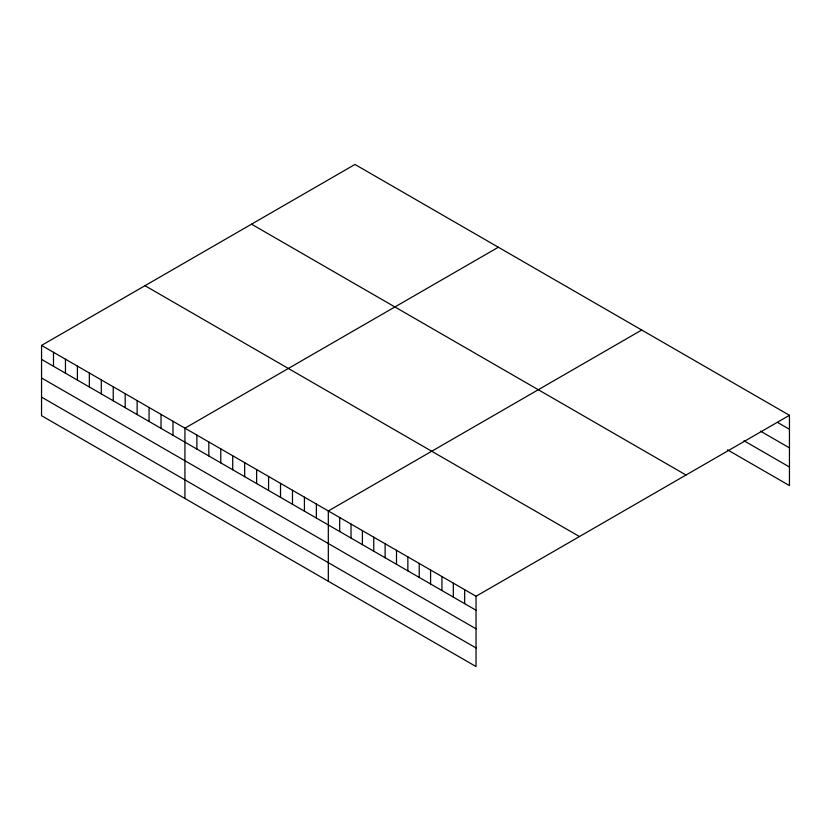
<?xml version="1.0" encoding="UTF-8"?>
<svg xmlns="http://www.w3.org/2000/svg" width="831" height="831" viewBox="0 0 831 831"><rect width="100%" height="100%" fill="white"/><g stroke="black" fill="none" stroke-linecap="round" stroke-linejoin="round"><path stroke-width="1.25" d="M41.55 345.405L476.038 596.253L476.038 666.545L41.55 415.697L41.55 345.405L354.962 164.455L789.45 415.303L789.45 485.595L727.468 449.81M498.34 247.233L184.929 428.183L184.929 498.475M641.719 330.021L328.318 510.961L328.318 581.253M476.038 596.253L789.45 415.303M778.086 422.73L789.45 429.284M760.521 431.175L789.45 447.867M743.994 440.773L789.45 467.012M251.533 224.173L686.022 475.02M144.978 285.687L579.467 536.546M41.55 359.387L476.038 610.234M41.55 377.97L476.038 628.818M41.55 397.114L476.038 647.962M464.674 589.688L464.674 603.67M453.31 583.133L453.31 597.115M441.947 576.569L441.947 590.55M430.583 570.014L430.583 583.996M419.219 563.449L419.219 577.431M407.855 556.884L407.855 570.866M396.491 550.33L396.491 564.311M385.127 543.765L385.127 557.746M373.763 537.21L373.763 551.192M362.399 530.645L362.399 544.627M351.035 524.091L351.035 538.062M339.671 517.526L339.671 531.508M316.362 504.064L316.362 518.045M304.416 497.167L304.416 511.148M292.47 490.269L292.47 504.251M280.514 483.372L280.514 497.354M268.569 476.475L268.569 490.456M256.623 469.577L256.623 483.559M244.678 462.68L244.678 476.662M232.722 455.772L232.722 469.754M220.776 448.875L220.776 462.857M208.83 441.978L208.83 455.959M196.885 435.08L196.885 449.062M172.983 421.286L172.983 435.267M161.037 414.389L161.037 428.37M149.081 407.491L149.081 421.473M137.136 400.594L137.136 414.576M125.19 393.697L125.19 407.678M113.245 386.789L113.245 400.771M101.289 379.892L101.289 393.873M89.343 372.994L89.343 386.976M77.397 366.097L77.397 380.079M65.452 359.2L65.452 373.181M53.496 352.302L53.496 366.284"/></g></svg>
